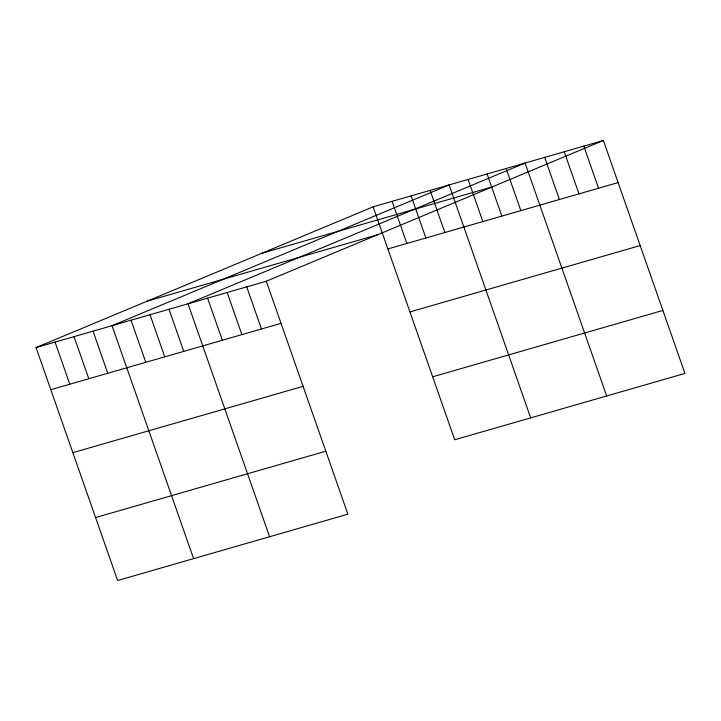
<?xml version="1.0" encoding="UTF-8"?>
<svg xmlns="http://www.w3.org/2000/svg" width="721" height="721" viewBox="0 0 721 721"><rect width="100%" height="100%" fill="white"/><g stroke="black" fill="none" stroke-linecap="round" stroke-linejoin="round"><path stroke-width="1.08" d="M603.369 140.478L266.292 281.235L347.873 514.181L117.631 580.522L36.05 347.576L373.127 206.819L603.369 140.478L684.95 373.424L454.708 439.765L373.127 206.819M261.894 253.269L492.137 186.928M147.282 301.126L377.534 234.785M36.05 347.576L266.292 281.235M387.871 248.934L618.122 182.593M50.794 389.682L281.046 323.341M409.925 311.905L640.176 245.564M72.848 452.662L303.099 386.321M432.654 376.795L662.896 310.454M95.578 517.543L325.82 451.202M583.803 146.12L598.547 188.226M564.228 151.752L578.981 193.868M544.661 157.394L559.406 199.51M606.667 395.982L525.086 163.036L188.01 303.784L269.591 536.739M506.097 168.507L520.841 210.622M487.099 173.977L501.843 216.093M468.1 179.457L482.854 221.563M530.683 417.874L449.111 184.927L112.034 325.685L193.607 558.631M430.113 190.398L444.857 232.513M411.114 195.869L425.868 237.984M392.125 201.348L406.869 243.455M246.726 286.868L261.471 328.983M227.151 292.51L241.905 334.625M207.585 298.152L222.329 340.258M169.02 309.264L183.765 351.37M150.022 314.735L164.767 356.85M131.024 320.205L145.777 362.321M93.036 331.155L107.78 373.271M74.038 336.626L88.791 378.741M55.048 342.096L69.793 384.212"/></g></svg>
